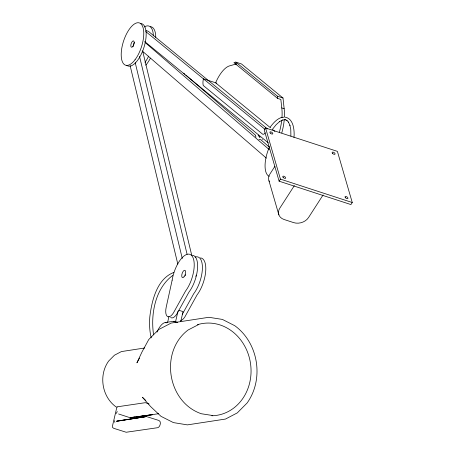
<?xml version="1.0" encoding="UTF-8"?>
<svg xmlns="http://www.w3.org/2000/svg" width="455" height="455" viewBox="0 0 455 455"><rect width="100%" height="100%" fill="white"/><g stroke="black" fill="none" stroke-linecap="round" stroke-linejoin="round"><path stroke-width="0.68" d="M290.904 136.096L290.785 129.601L289.863 125.119L289.971 125.392L288.402 121.997L288.612 122.27L286.468 120.086L287.128 120.478L284.512 119.591M293.953 137.421L294.135 135.192C294.266 128.714 293.128 118.613 285.188 117.168M149.075 403.977L145.367 402.675L116.946 406.855L112.453 426.096L112.539 427.433L113.727 428.32L126.183 432.25L157.993 427.649C160.223 426.767 161.599 421.421 158.92 420.483L146.464 416.552L116.605 421.267L146.464 416.552L116.952 421.051M167.565 322.584L168.953 316.572M175.482 322.072L177.939 311.396M180.732 321.634L183.041 311.618L178.849 310.253M139.486 358.096L136.921 362.834L141.954 352.045L148.757 339.521L158.294 329.949M182.25 314.411L193.671 293.793A22.238 9.413 -72 0 0 202.39 268.803A22.238 9.413 -72 0 0 195.11 257.052M265.566 127.974L264.247 130.028L279.103 181.175L350.936 204.574L352.261 202.52L337.4 151.373L265.566 127.974L280.428 179.122L279.103 181.175M274.877 166.359L269.906 174.083A11.119 8.554 -16.2 0 0 269.457 181.818M294.351 185.612L279.808 208.185A11.119 8.554 -16.2 0 0 284.102 219.509L293.68 222.631A11.119 8.554 -16.2 0 0 308.541 217.541L323.084 194.968M116.065 413.561L117.356 411.604M131.04 418.441L131.688 417.462M195.73 276.276L196.509 275.127M270.207 127.121C273.074 123.299 276.327 119.477 280.877 117.657M272.881 128.771L276.208 124.63L279.592 121.604L279.342 121.764L282.606 120.006M172.792 275.406C155.292 288.18 150.417 314.331 153.614 334.846M158.977 329.392L171.188 323.061L208.873 317.294L222.387 319.416L234.78 325.706C258.548 343.002 264.219 379.174 247.093 403.011L237.282 412.907L225.498 419.055L187.409 424.879L173.418 422.604L160.99 416.331L150.639 406.588L142.409 397.26L145.827 400.491M198.306 324.711L188.012 330.046C159.415 351.749 167.281 402.112 201.349 413.754L212.775 415.54M158.704 413.709L136.153 416.848M173.821 272.448C156.844 278.824 151.703 300.954 149.792 317.107C149.32 324.034 149.53 331.075 151.225 337.832M284.46 116.69A37.083 15.697 -72 0 0 284.159 108.705L282.999 98.007L241.457 63.945L235.792 62.102L233.955 62.625L277.578 98.399L280.849 99.463L281.764 107.926A37.083 15.697 -72 0 1 281.975 117.549M236.589 63.871L230.253 65.691A27.152 11.494 -72 0 0 215.624 82.804L270.475 127.775M262.131 139.742L262.467 139.651M281.213 117.561L284.426 117.094M282.271 120.097L285.274 119.665L284.893 119.671M157.009 332.127A14.696 6.222 -72 0 1 165.222 322.532L173.287 321.361A17.637 7.462 -72 0 1 175.823 321.986M144.77 347.978L121.417 351.573L114.438 355.213L108.626 361.082C98.496 375.182 101.852 396.584 115.911 406.815M134.765 417.03L130.613 417.559L152.323 414.744L130.266 417.775L118.584 413.97M258.901 139.457L260.089 139.753M145.958 30.536L148.353 31.315L267.46 128.97M235.172 63.632L236.481 64.053M235.792 62.102L277.34 96.164L282.999 98.007M216.819 83.191L203.413 78.823A10.05 4.254 -72 0 0 203.277 85.5L262.495 134.06A5.557 2.355 -72 0 0 265.197 132.877M281.764 107.926L284.159 108.705M280.428 179.122L352.261 202.52M175.056 321.548L177.672 322.402M173.287 321.361L174.93 321.895M165.222 322.532L166.32 322.891M259.72 137.08L260.078 137.239L259.14 136.659L259.441 136.887L258.161 135.05M272.118 129.123L274.86 131.37M145.759 31.554L264.867 129.214M144.656 41.507L268.149 142.768M183.655 73.192L184.73 74.119M185.805 75.047L255.699 135.362M260.539 139.537L269.678 147.426M144.997 42.406L269.189 149.576M142.199 50.994L266.391 158.164M117.1 407.265L116.861 406.958M255.323 135.817L256.068 137.143M268.968 180.8L278.875 214.902M114.432 420.647L114.882 422.348M142.677 51.136L191.703 255.141M139.543 56.471L187.085 254.271M135.243 62.773L182.284 258.503M130.119 65.628L177.82 264.116M277.34 96.164L277.578 98.399M269.167 176.278A22.238 9.413 -72 0 1 269.519 146.88M197.373 324.728A46.461 41.2 81.7 0 1 250.409 362.789A46.461 41.2 81.7 0 1 211.871 415.768M192.311 255.238A22.238 9.413 -72 0 1 197.47 269.172A22.238 9.413 -72 0 1 188.882 292.235L176.79 314.064A11.199 4.743 -72 0 1 170.636 317.465M185.236 275.713A3.85 1.632 -72 0 1 185.469 274.746M200.49 257.905A22.238 9.413 -72 0 1 205.654 271.834A22.238 9.413 -72 0 1 197.06 294.897L184.969 316.731A11.199 4.743 -72 0 1 180.618 320.565M144.218 26.987A22.238 9.413 -72 0 1 153.352 35.871M148.637 56.124A22.238 9.413 -72 0 1 144.974 62.386M150.44 26.652A22.238 9.413 -72 0 1 155.758 37.338M150.412 58.155A22.238 9.413 -72 0 1 145.765 65.167M133.207 46.342A3.316 1.405 -72 0 1 134.509 42.52M140.862 23.529A22.238 9.413 -72 0 1 143.604 48.463A22.238 9.413 -72 0 1 126.632 65.241M281.708 120.353A37.083 15.697 -72 0 1 279.393 132.132M284.278 119.438A37.083 15.697 -72 0 1 281.787 132.911M172.144 280.183L166.223 307.079A11.199 4.743 -72 0 0 167.247 316.356A11.199 4.743 -72 0 0 173.4 312.96L185.492 291.132A22.238 9.413 -72 0 0 191.197 255.079A22.238 9.413 -72 0 0 172.144 280.183M332.508 153.329A1.666 0.796 32.8 0 0 334.994 154.143A1.666 0.796 32.8 0 0 333.305 152.198A1.666 0.796 32.8 0 0 332.508 153.329M283.129 177.376A1.666 0.796 32.8 0 0 285.615 178.189A1.666 0.796 32.8 0 0 283.926 176.25A1.666 0.796 32.8 0 0 283.129 177.376M345.385 197.658A1.666 0.796 32.8 0 0 347.87 198.471A1.666 0.796 32.8 0 0 346.181 196.532A1.666 0.796 32.8 0 0 345.385 197.658M270.247 133.048A1.666 0.796 32.8 0 0 272.738 133.861A1.666 0.796 32.8 0 0 271.049 131.922A1.666 0.796 32.8 0 0 270.247 133.048M184.036 276.794A3.85 1.632 -72 0 0 185.179 270.486A3.85 1.632 -72 0 0 181.846 274.61A3.85 1.632 -72 0 0 184.036 276.794M135.044 59.742A22.238 9.413 -72 0 0 140.749 23.688A22.238 9.413 -72 0 0 121.69 48.799A22.238 9.413 -72 0 0 135.044 59.742M132.871 46.41A3.316 1.405 -72 0 0 133.725 41.035A3.316 1.405 -72 0 0 130.881 44.778A3.316 1.405 -72 0 0 132.871 46.41"/></g></svg>
